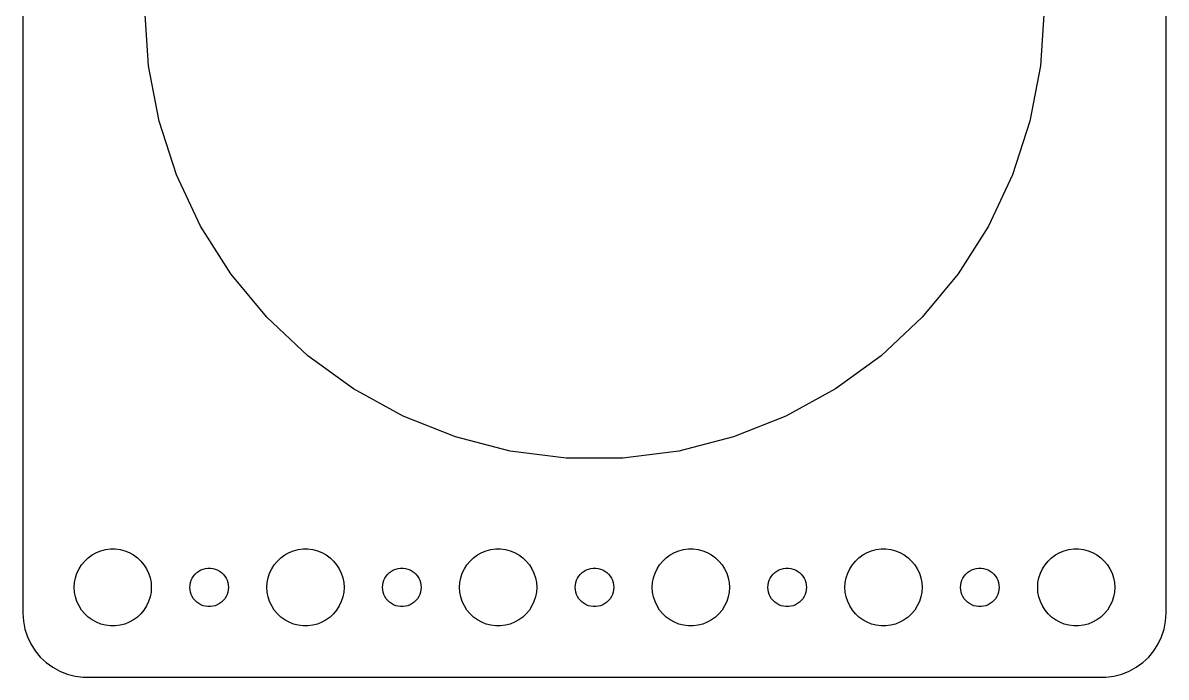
# Model space of a CAD drawing. Header units: metres. Extents: x -44 to 44, y 62 to 280.
# Drawn here: x -44.5 to 44.5, y 62 to 113 of the extents above; entities that cross this region are included whole.
import ezdxf

# ---------------------------------------------------------------- set-up
doc = ezdxf.new("R2010")
doc.units = ezdxf.units.M

msp = doc.modelspace()

# ---------------------------------------------------------------- linework, layer by layer
for p, q in [((-44.5, 161), (-44.5, 67)), ((44.5, 67), (44.5, 161)), ((-34.724, 109.613), (-35, 114)), ((35, 114), (34.724, 109.613)), ((-33.9004, 105.296), (-34.724, 109.613)), ((34.724, 109.613), (33.9004, 105.296)), ((-32.5422, 101.116), (-33.9004, 105.296)), ((33.9004, 105.296), (32.5422, 101.116)), ((-30.6707, 97.1386), (-32.5422, 101.116)), ((32.5422, 101.116), (30.6707, 97.1386)), ((-28.3156, 93.4275), (-30.6707, 97.1386)), ((30.6707, 97.1386), (28.3156, 93.4275)), ((-25.5139, 90.0409), (-28.3156, 93.4275)), ((28.3156, 93.4275), (25.5139, 90.0409)), ((-22.3098, 87.032), (-25.5139, 90.0409)), ((25.5139, 90.0409), (22.3098, 87.032)), ((-18.7539, 84.4485), (-22.3098, 87.032)), ((22.3098, 87.032), (18.7539, 84.4485)), ((-14.9023, 82.3311), (-18.7539, 84.4485)), ((18.7539, 84.4485), (14.9023, 82.3311)), ((-10.8156, 80.713), (-14.9023, 82.3311)), ((14.9023, 82.3311), (10.8156, 80.713)), ((-6.55833, 79.6199), (-10.8156, 80.713)), ((10.8156, 80.713), (6.55833, 79.6199)), ((-2.19766, 79.0691), (-6.55833, 79.6199)), ((6.55833, 79.6199), (2.19766, 79.0691)), ((2.19766, 79.0691), (-2.19766, 79.0691)), ((-39.6869, 71.0536), (-39.4123, 71.3115)), ((-39.4123, 71.3115), (-39.1075, 71.533)), ((-39.1075, 71.533), (-38.7773, 71.7145)), ((-38.7773, 71.7145), (-38.427, 71.8532)), ((-38.427, 71.8532), (-38.0621, 71.9469)), ((-38.0621, 71.9469), (-37.6884, 71.9941)), ((-37.6884, 71.9941), (-37.3116, 71.9941)), ((-37.3116, 71.9941), (-36.9379, 71.9469)), ((-36.9379, 71.9469), (-36.5729, 71.8532)), ((-36.5729, 71.8532), (-36.2227, 71.7145)), ((-36.2227, 71.7145), (-35.8925, 71.533)), ((-35.8925, 71.533), (-35.5877, 71.3115)), ((-35.5877, 71.3115), (-35.3131, 71.0536)), ((-24.6869, 71.0536), (-24.4123, 71.3115)), ((-24.4123, 71.3115), (-24.1075, 71.533)), ((-24.1075, 71.533), (-23.7773, 71.7145)), ((-23.7773, 71.7145), (-23.427, 71.8532)), ((-23.427, 71.8532), (-23.0621, 71.9469)), ((-23.0621, 71.9469), (-22.6884, 71.9941)), ((-22.6884, 71.9941), (-22.3116, 71.9941)), ((-22.3116, 71.9941), (-21.9379, 71.9469)), ((-21.9379, 71.9469), (-21.5729, 71.8532)), ((-21.5729, 71.8532), (-21.2227, 71.7145)), ((-21.2227, 71.7145), (-20.8925, 71.533)), ((-20.8925, 71.533), (-20.5877, 71.3115)), ((-20.5877, 71.3115), (-20.3131, 71.0536)), ((-9.6869, 71.0536), (-9.41226, 71.3115)), ((-9.41226, 71.3115), (-9.10747, 71.533)), ((-9.10747, 71.533), (-8.77733, 71.7145)), ((-8.77733, 71.7145), (-8.42705, 71.8532)), ((-8.42705, 71.8532), (-8.06213, 71.9469)), ((-8.06213, 71.9469), (-7.68837, 71.9941)), ((-7.68837, 71.9941), (-7.31161, 71.9941)), ((-7.31161, 71.9941), (-6.93785, 71.9469)), ((-6.93785, 71.9469), (-6.57294, 71.8532)), ((-6.57294, 71.8532), (-6.22266, 71.7145)), ((-6.22266, 71.7145), (-5.89252, 71.533)), ((-5.89252, 71.533), (-5.58772, 71.3115)), ((-5.58772, 71.3115), (-5.31308, 71.0536)), ((5.31308, 71.0536), (5.58772, 71.3115)), ((5.58772, 71.3115), (5.89252, 71.533)), ((5.89252, 71.533), (6.22266, 71.7145)), ((6.22266, 71.7145), (6.57294, 71.8532)), ((6.57294, 71.8532), (6.93785, 71.9469)), ((6.93785, 71.9469), (7.31161, 71.9941)), ((7.31161, 71.9941), (7.68837, 71.9941)), ((7.68837, 71.9941), (8.06213, 71.9469)), ((8.06213, 71.9469), (8.42705, 71.8532)), ((8.42705, 71.8532), (8.77733, 71.7145)), ((8.77733, 71.7145), (9.10747, 71.533)), ((9.10747, 71.533), (9.41226, 71.3115)), ((9.41226, 71.3115), (9.6869, 71.0536)), ((20.3131, 71.0536), (20.5877, 71.3115)), ((20.5877, 71.3115), (20.8925, 71.533)), ((20.8925, 71.533), (21.2227, 71.7145)), ((21.2227, 71.7145), (21.5729, 71.8532)), ((21.5729, 71.8532), (21.9379, 71.9469)), ((21.9379, 71.9469), (22.3116, 71.9941)), ((22.3116, 71.9941), (22.6884, 71.9941)), ((22.6884, 71.9941), (23.0621, 71.9469)), ((23.0621, 71.9469), (23.427, 71.8532)), ((23.427, 71.8532), (23.7773, 71.7145)), ((23.7773, 71.7145), (24.1075, 71.533)), ((24.1075, 71.533), (24.4123, 71.3115)), ((24.4123, 71.3115), (24.6869, 71.0536)), ((35.3131, 71.0536), (35.5877, 71.3115)), ((35.5877, 71.3115), (35.8925, 71.533)), ((35.8925, 71.533), (36.2227, 71.7145)), ((36.2227, 71.7145), (36.5729, 71.8532)), ((36.5729, 71.8532), (36.9379, 71.9469)), ((36.9379, 71.9469), (37.3116, 71.9941)), ((37.3116, 71.9941), (37.6884, 71.9941)), ((37.6884, 71.9941), (38.0621, 71.9469)), ((38.0621, 71.9469), (38.427, 71.8532)), ((38.427, 71.8532), (38.7773, 71.7145)), ((38.7773, 71.7145), (39.1075, 71.533)), ((39.1075, 71.533), (39.4123, 71.3115)), ((39.4123, 71.3115), (39.6869, 71.0536)), ((-40.2893, 70.1044), (-40.1289, 70.4453)), ((-40.1289, 70.4453), (-39.927, 70.7634)), ((-39.927, 70.7634), (-39.6869, 71.0536)), ((-35.3131, 71.0536), (-35.0729, 70.7634)), ((-35.0729, 70.7634), (-34.8711, 70.4453)), ((-34.8711, 70.4453), (-34.7107, 70.1044)), ((-30.8037, 70.2665), (-30.6387, 70.3572)), ((-30.6387, 70.3572), (-30.4635, 70.4266)), ((-30.4635, 70.4266), (-30.2811, 70.4734)), ((-30.2811, 70.4734), (-30.0942, 70.497)), ((-30.0942, 70.497), (-29.9058, 70.497)), ((-29.9058, 70.497), (-29.7189, 70.4734)), ((-29.7189, 70.4734), (-29.5365, 70.4266)), ((-29.5365, 70.4266), (-29.3613, 70.3572)), ((-29.3613, 70.3572), (-29.1963, 70.2665)), ((-25.2893, 70.1044), (-25.1289, 70.4453)), ((-25.1289, 70.4453), (-24.927, 70.7634)), ((-24.927, 70.7634), (-24.6869, 71.0536)), ((-20.3131, 71.0536), (-20.0729, 70.7634)), ((-20.0729, 70.7634), (-19.8711, 70.4453)), ((-19.8711, 70.4453), (-19.7107, 70.1044)), ((-15.8037, 70.2665), (-15.6387, 70.3572)), ((-15.6387, 70.3572), (-15.4635, 70.4266)), ((-15.4635, 70.4266), (-15.2811, 70.4734)), ((-15.2811, 70.4734), (-15.0942, 70.497)), ((-15.0942, 70.497), (-14.9058, 70.497)), ((-14.9058, 70.497), (-14.7189, 70.4734)), ((-14.7189, 70.4734), (-14.5365, 70.4266)), ((-14.5365, 70.4266), (-14.3613, 70.3572)), ((-14.3613, 70.3572), (-14.1963, 70.2665)), ((-10.2893, 70.1044), (-10.1289, 70.4453)), ((-10.1289, 70.4453), (-9.92705, 70.7634)), ((-9.92705, 70.7634), (-9.6869, 71.0536)), ((-5.31308, 71.0536), (-5.07294, 70.7634)), ((-5.07294, 70.7634), (-4.87108, 70.4453)), ((-4.87108, 70.4453), (-4.71066, 70.1044)), ((-0.80373, 70.2665), (-0.63866, 70.3572)), ((-0.63866, 70.3572), (-0.46352, 70.4266)), ((-0.46352, 70.4266), (-0.28107, 70.4734)), ((-0.28107, 70.4734), (-0.09418, 70.497)), ((-0.09418, 70.497), (0.09418, 70.497)), ((0.09418, 70.497), (0.28107, 70.4734)), ((0.28107, 70.4734), (0.46352, 70.4266)), ((0.46352, 70.4266), (0.63866, 70.3572)), ((0.63866, 70.3572), (0.80373, 70.2665)), ((4.71066, 70.1044), (4.87108, 70.4453)), ((4.87108, 70.4453), (5.07294, 70.7634)), ((5.07294, 70.7634), (5.31308, 71.0536)), ((9.6869, 71.0536), (9.92705, 70.7634)), ((9.92705, 70.7634), (10.1289, 70.4453)), ((10.1289, 70.4453), (10.2893, 70.1044)), ((14.1963, 70.2665), (14.3613, 70.3572)), ((14.3613, 70.3572), (14.5365, 70.4266)), ((14.5365, 70.4266), (14.7189, 70.4734)), ((14.7189, 70.4734), (14.9058, 70.497)), ((14.9058, 70.497), (15.0942, 70.497)), ((15.0942, 70.497), (15.2811, 70.4734)), ((15.2811, 70.4734), (15.4635, 70.4266)), ((15.4635, 70.4266), (15.6387, 70.3572)), ((15.6387, 70.3572), (15.8037, 70.2665)), ((19.7107, 70.1044), (19.8711, 70.4453)), ((19.8711, 70.4453), (20.0729, 70.7634)), ((20.0729, 70.7634), (20.3131, 71.0536)), ((24.6869, 71.0536), (24.927, 70.7634)), ((24.927, 70.7634), (25.1289, 70.4453)), ((25.1289, 70.4453), (25.2893, 70.1044)), ((29.1963, 70.2665), (29.3613, 70.3572)), ((29.3613, 70.3572), (29.5365, 70.4266)), ((29.5365, 70.4266), (29.7189, 70.4734)), ((29.7189, 70.4734), (29.9058, 70.497)), ((29.9058, 70.497), (30.0942, 70.497)), ((30.0942, 70.497), (30.2811, 70.4734)), ((30.2811, 70.4734), (30.4635, 70.4266)), ((30.4635, 70.4266), (30.6387, 70.3572)), ((30.6387, 70.3572), (30.8037, 70.2665)), ((34.7107, 70.1044), (34.8711, 70.4453)), ((34.8711, 70.4453), (35.0729, 70.7634)), ((35.0729, 70.7634), (35.3131, 71.0536)), ((39.6869, 71.0536), (39.927, 70.7634)), ((39.927, 70.7634), (40.1289, 70.4453)), ((40.1289, 70.4453), (40.2893, 70.1044)), ((-40.4763, 69.376), (-40.4057, 69.7461)), ((-40.4057, 69.7461), (-40.2893, 70.1044)), ((-34.7107, 70.1044), (-34.5942, 69.7461)), ((-34.5942, 69.7461), (-34.5237, 69.376)), ((-31.4529, 69.373), (-31.3947, 69.5522)), ((-31.3947, 69.5522), (-31.3145, 69.7226)), ((-31.3145, 69.7226), (-31.2135, 69.8817)), ((-31.2135, 69.8817), (-31.0934, 70.0268)), ((-31.0934, 70.0268), (-30.9561, 70.1558)), ((-30.9561, 70.1558), (-30.8037, 70.2665)), ((-29.1963, 70.2665), (-29.0439, 70.1558)), ((-29.0439, 70.1558), (-28.9065, 70.0268)), ((-28.9065, 70.0268), (-28.7865, 69.8817)), ((-28.7865, 69.8817), (-28.6855, 69.7226)), ((-28.6855, 69.7226), (-28.6053, 69.5522)), ((-28.6053, 69.5522), (-28.5471, 69.373)), ((-25.4763, 69.376), (-25.4057, 69.7461)), ((-25.4057, 69.7461), (-25.2893, 70.1044)), ((-19.7107, 70.1044), (-19.5942, 69.7461)), ((-19.5942, 69.7461), (-19.5237, 69.376)), ((-16.4529, 69.373), (-16.3947, 69.5522)), ((-16.3947, 69.5522), (-16.3145, 69.7226)), ((-16.3145, 69.7226), (-16.2135, 69.8817)), ((-16.2135, 69.8817), (-16.0934, 70.0268)), ((-16.0934, 70.0268), (-15.9561, 70.1558)), ((-15.9561, 70.1558), (-15.8037, 70.2665)), ((-14.1963, 70.2665), (-14.0439, 70.1558)), ((-14.0439, 70.1558), (-13.9065, 70.0268)), ((-13.9065, 70.0268), (-13.7865, 69.8817)), ((-13.7865, 69.8817), (-13.6855, 69.7226)), ((-13.6855, 69.7226), (-13.6053, 69.5522)), ((-13.6053, 69.5522), (-13.5471, 69.373)), ((-10.4763, 69.376), (-10.4057, 69.7461)), ((-10.4057, 69.7461), (-10.2893, 70.1044)), ((-4.71066, 70.1044), (-4.59424, 69.7461)), ((-4.59424, 69.7461), (-4.52365, 69.376)), ((-1.45287, 69.373), (-1.39465, 69.5522)), ((-1.39465, 69.5522), (-1.31445, 69.7226)), ((-1.31445, 69.7226), (-1.21352, 69.8817)), ((-1.21352, 69.8817), (-1.09344, 70.0268)), ((-1.09344, 70.0268), (-0.95613, 70.1558)), ((-0.95613, 70.1558), (-0.80373, 70.2665)), ((0.80373, 70.2665), (0.95613, 70.1558)), ((0.95613, 70.1558), (1.09344, 70.0268)), ((1.09344, 70.0268), (1.21352, 69.8817)), ((1.21352, 69.8817), (1.31445, 69.7226)), ((1.31445, 69.7226), (1.39465, 69.5522)), ((1.39465, 69.5522), (1.45287, 69.373)), ((4.52365, 69.376), (4.59424, 69.7461)), ((4.59424, 69.7461), (4.71066, 70.1044)), ((10.2893, 70.1044), (10.4057, 69.7461)), ((10.4057, 69.7461), (10.4763, 69.376)), ((13.5471, 69.373), (13.6053, 69.5522)), ((13.6053, 69.5522), (13.6855, 69.7226)), ((13.6855, 69.7226), (13.7865, 69.8817)), ((13.7865, 69.8817), (13.9065, 70.0268)), ((13.9065, 70.0268), (14.0439, 70.1558)), ((14.0439, 70.1558), (14.1963, 70.2665)), ((15.8037, 70.2665), (15.9561, 70.1558)), ((15.9561, 70.1558), (16.0934, 70.0268)), ((16.0934, 70.0268), (16.2135, 69.8817)), ((16.2135, 69.8817), (16.3145, 69.7226)), ((16.3145, 69.7226), (16.3947, 69.5522)), ((16.3947, 69.5522), (16.4529, 69.373)), ((19.5237, 69.376), (19.5942, 69.7461)), ((19.5942, 69.7461), (19.7107, 70.1044)), ((25.2893, 70.1044), (25.4057, 69.7461)), ((25.4057, 69.7461), (25.4763, 69.376)), ((28.5471, 69.373), (28.6053, 69.5522)), ((28.6053, 69.5522), (28.6855, 69.7226)), ((28.6855, 69.7226), (28.7865, 69.8817)), ((28.7865, 69.8817), (28.9065, 70.0268)), ((28.9065, 70.0268), (29.0439, 70.1558)), ((29.0439, 70.1558), (29.1963, 70.2665)), ((30.8037, 70.2665), (30.9561, 70.1558)), ((30.9561, 70.1558), (31.0934, 70.0268)), ((31.0934, 70.0268), (31.2135, 69.8817)), ((31.2135, 69.8817), (31.3145, 69.7226)), ((31.3145, 69.7226), (31.3947, 69.5522)), ((31.3947, 69.5522), (31.4529, 69.373)), ((34.5237, 69.376), (34.5942, 69.7461)), ((34.5942, 69.7461), (34.7107, 70.1044)), ((40.2893, 70.1044), (40.4057, 69.7461)), ((40.4057, 69.7461), (40.4763, 69.376)), ((-40.5, 69), (-40.4763, 69.376)), ((-40.4763, 68.624), (-40.5, 69)), ((-40.4057, 68.2539), (-40.4763, 68.624)), ((-34.5237, 68.624), (-34.5942, 68.2539)), ((-34.5237, 69.376), (-34.5, 69)), ((-34.5, 69), (-34.5237, 68.624)), ((-31.5, 69), (-31.4882, 69.188)), ((-31.4882, 68.812), (-31.5, 69)), ((-31.4882, 69.188), (-31.4529, 69.373)), ((-31.4529, 68.627), (-31.4882, 68.812)), ((-31.3947, 68.4478), (-31.4529, 68.627)), ((-28.5471, 68.627), (-28.6053, 68.4478)), ((-28.5471, 69.373), (-28.5118, 69.188)), ((-28.5118, 68.812), (-28.5471, 68.627)), ((-28.5118, 69.188), (-28.5, 69)), ((-28.5, 69), (-28.5118, 68.812)), ((-25.5, 69), (-25.4763, 69.376)), ((-25.4763, 68.624), (-25.5, 69)), ((-25.4057, 68.2539), (-25.4763, 68.624)), ((-19.5237, 68.624), (-19.5942, 68.2539)), ((-19.5237, 69.376), (-19.5, 69)), ((-19.5, 69), (-19.5237, 68.624)), ((-16.5, 69), (-16.4882, 69.188)), ((-16.4882, 68.812), (-16.5, 69)), ((-16.4882, 69.188), (-16.4529, 69.373)), ((-16.4529, 68.627), (-16.4882, 68.812)), ((-16.3947, 68.4478), (-16.4529, 68.627)), ((-13.5471, 68.627), (-13.6053, 68.4478)), ((-13.5471, 69.373), (-13.5118, 69.188)), ((-13.5118, 68.812), (-13.5471, 68.627)), ((-13.5118, 69.188), (-13.5, 69)), ((-13.5, 69), (-13.5118, 68.812)), ((-10.5, 69), (-10.4763, 69.376)), ((-10.4763, 68.624), (-10.5, 69)), ((-10.4057, 68.2539), (-10.4763, 68.624)), ((-4.52365, 68.624), (-4.59424, 68.2539)), ((-4.52365, 69.376), (-4.5, 69)), ((-4.5, 69), (-4.52365, 68.624)), ((-1.5, 69), (-1.48816, 69.188)), ((-1.48816, 68.812), (-1.5, 69)), ((-1.48816, 69.188), (-1.45287, 69.373)), ((-1.45287, 68.627), (-1.48816, 68.812)), ((-1.39465, 68.4478), (-1.45287, 68.627)), ((1.45287, 68.627), (1.39465, 68.4478)), ((1.45287, 69.373), (1.48816, 69.188)), ((1.48816, 68.812), (1.45287, 68.627)), ((1.48816, 69.188), (1.5, 69)), ((1.5, 69), (1.48816, 68.812)), ((4.5, 69), (4.52365, 69.376)), ((4.52365, 68.624), (4.5, 69)), ((4.59424, 68.2539), (4.52365, 68.624)), ((10.4763, 68.624), (10.4057, 68.2539)), ((10.4763, 69.376), (10.5, 69)), ((10.5, 69), (10.4763, 68.624)), ((13.5, 69), (13.5118, 69.188)), ((13.5118, 68.812), (13.5, 69)), ((13.5118, 69.188), (13.5471, 69.373)), ((13.5471, 68.627), (13.5118, 68.812)), ((13.6053, 68.4478), (13.5471, 68.627)), ((16.4529, 68.627), (16.3947, 68.4478)), ((16.4529, 69.373), (16.4882, 69.188)), ((16.4882, 68.812), (16.4529, 68.627)), ((16.4882, 69.188), (16.5, 69)), ((16.5, 69), (16.4882, 68.812)), ((19.5, 69), (19.5237, 69.376)), ((19.5237, 68.624), (19.5, 69)), ((19.5942, 68.2539), (19.5237, 68.624)), ((25.4763, 68.624), (25.4057, 68.2539)), ((25.4763, 69.376), (25.5, 69)), ((25.5, 69), (25.4763, 68.624)), ((28.5, 69), (28.5118, 69.188)), ((28.5118, 68.812), (28.5, 69)), ((28.5118, 69.188), (28.5471, 69.373)), ((28.5471, 68.627), (28.5118, 68.812)), ((28.6053, 68.4478), (28.5471, 68.627)), ((31.4529, 68.627), (31.3947, 68.4478)), ((31.4529, 69.373), (31.4882, 69.188)), ((31.4882, 68.812), (31.4529, 68.627)), ((31.4882, 69.188), (31.5, 69)), ((31.5, 69), (31.4882, 68.812)), ((34.5, 69), (34.5237, 69.376)), ((34.5237, 68.624), (34.5, 69)), ((34.5942, 68.2539), (34.5237, 68.624)), ((40.4763, 68.624), (40.4057, 68.2539)), ((40.4763, 69.376), (40.5, 69)), ((40.5, 69), (40.4763, 68.624)), ((-40.2893, 67.8956), (-40.4057, 68.2539)), ((-40.1289, 67.5547), (-40.2893, 67.8956)), ((-34.7107, 67.8956), (-34.8711, 67.5547)), ((-34.5942, 68.2539), (-34.7107, 67.8956)), ((-31.3145, 68.2774), (-31.3947, 68.4478)), ((-31.2135, 68.1183), (-31.3145, 68.2774)), ((-31.0934, 67.9732), (-31.2135, 68.1183)), ((-30.9561, 67.8442), (-31.0934, 67.9732)), ((-30.8037, 67.7335), (-30.9561, 67.8442)), ((-30.6387, 67.6428), (-30.8037, 67.7335)), ((-30.4635, 67.5734), (-30.6387, 67.6428)), ((-29.3613, 67.6428), (-29.5365, 67.5734)), ((-29.1963, 67.7335), (-29.3613, 67.6428)), ((-29.0439, 67.8442), (-29.1963, 67.7335)), ((-28.9065, 67.9732), (-29.0439, 67.8442)), ((-28.7865, 68.1183), (-28.9065, 67.9732)), ((-28.6855, 68.2774), (-28.7865, 68.1183)), ((-28.6053, 68.4478), (-28.6855, 68.2774)), ((-25.2893, 67.8956), (-25.4057, 68.2539)), ((-25.1289, 67.5547), (-25.2893, 67.8956)), ((-19.7107, 67.8956), (-19.8711, 67.5547)), ((-19.5942, 68.2539), (-19.7107, 67.8956)), ((-16.3145, 68.2774), (-16.3947, 68.4478)), ((-16.2135, 68.1183), (-16.3145, 68.2774)), ((-16.0934, 67.9732), (-16.2135, 68.1183)), ((-15.9561, 67.8442), (-16.0934, 67.9732)), ((-15.8037, 67.7335), (-15.9561, 67.8442)), ((-15.6387, 67.6428), (-15.8037, 67.7335)), ((-15.4635, 67.5734), (-15.6387, 67.6428)), ((-14.3613, 67.6428), (-14.5365, 67.5734)), ((-14.1963, 67.7335), (-14.3613, 67.6428)), ((-14.0439, 67.8442), (-14.1963, 67.7335)), ((-13.9065, 67.9732), (-14.0439, 67.8442)), ((-13.7865, 68.1183), (-13.9065, 67.9732)), ((-13.6855, 68.2774), (-13.7865, 68.1183)), ((-13.6053, 68.4478), (-13.6855, 68.2774)), ((-10.2893, 67.8956), (-10.4057, 68.2539)), ((-10.1289, 67.5547), (-10.2893, 67.8956)), ((-4.71066, 67.8956), (-4.87108, 67.5547)), ((-4.59424, 68.2539), (-4.71066, 67.8956)), ((-1.31445, 68.2774), (-1.39465, 68.4478)), ((-1.21352, 68.1183), (-1.31445, 68.2774)), ((-1.09344, 67.9732), (-1.21352, 68.1183)), ((-0.95613, 67.8442), (-1.09344, 67.9732)), ((-0.80373, 67.7335), (-0.95613, 67.8442)), ((-0.63866, 67.6428), (-0.80373, 67.7335)), ((-0.46352, 67.5734), (-0.63866, 67.6428)), ((0.63866, 67.6428), (0.46352, 67.5734)), ((0.80373, 67.7335), (0.63866, 67.6428)), ((0.95613, 67.8442), (0.80373, 67.7335)), ((1.09344, 67.9732), (0.95613, 67.8442)), ((1.21352, 68.1183), (1.09344, 67.9732)), ((1.31445, 68.2774), (1.21352, 68.1183)), ((1.39465, 68.4478), (1.31445, 68.2774)), ((4.71066, 67.8956), (4.59424, 68.2539)), ((4.87108, 67.5547), (4.71066, 67.8956)), ((10.2893, 67.8956), (10.1289, 67.5547)), ((10.4057, 68.2539), (10.2893, 67.8956)), ((13.6855, 68.2774), (13.6053, 68.4478)), ((13.7865, 68.1183), (13.6855, 68.2774)), ((13.9065, 67.9732), (13.7865, 68.1183)), ((14.0439, 67.8442), (13.9065, 67.9732)), ((14.1963, 67.7335), (14.0439, 67.8442)), ((14.3613, 67.6428), (14.1963, 67.7335)), ((14.5365, 67.5734), (14.3613, 67.6428)), ((15.6387, 67.6428), (15.4635, 67.5734)), ((15.8037, 67.7335), (15.6387, 67.6428)), ((15.9561, 67.8442), (15.8037, 67.7335)), ((16.0934, 67.9732), (15.9561, 67.8442)), ((16.2135, 68.1183), (16.0934, 67.9732)), ((16.3145, 68.2774), (16.2135, 68.1183)), ((16.3947, 68.4478), (16.3145, 68.2774)), ((19.7107, 67.8956), (19.5942, 68.2539)), ((19.8711, 67.5547), (19.7107, 67.8956)), ((25.2893, 67.8956), (25.1289, 67.5547)), ((25.4057, 68.2539), (25.2893, 67.8956)), ((28.6855, 68.2774), (28.6053, 68.4478)), ((28.7865, 68.1183), (28.6855, 68.2774)), ((28.9065, 67.9732), (28.7865, 68.1183)), ((29.0439, 67.8442), (28.9065, 67.9732)), ((29.1963, 67.7335), (29.0439, 67.8442)), ((29.3613, 67.6428), (29.1963, 67.7335)), ((29.5365, 67.5734), (29.3613, 67.6428)), ((30.6387, 67.6428), (30.4635, 67.5734)), ((30.8037, 67.7335), (30.6387, 67.6428)), ((30.9561, 67.8442), (30.8037, 67.7335)), ((31.0934, 67.9732), (30.9561, 67.8442)), ((31.2135, 68.1183), (31.0934, 67.9732)), ((31.3145, 68.2774), (31.2135, 68.1183)), ((31.3947, 68.4478), (31.3145, 68.2774)), ((34.7107, 67.8956), (34.5942, 68.2539)), ((34.8711, 67.5547), (34.7107, 67.8956)), ((40.2893, 67.8956), (40.1289, 67.5547)), ((40.4057, 68.2539), (40.2893, 67.8956)), ((-44.5, 67), (-44.4606, 66.3733)), ((-39.927, 67.2366), (-40.1289, 67.5547)), ((-39.6869, 66.9464), (-39.927, 67.2366)), ((-39.4123, 66.6885), (-39.6869, 66.9464)), ((-35.3131, 66.9464), (-35.5877, 66.6885)), ((-35.0729, 67.2366), (-35.3131, 66.9464)), ((-34.8711, 67.5547), (-35.0729, 67.2366)), ((-30.2811, 67.5266), (-30.4635, 67.5734)), ((-30.0942, 67.503), (-30.2811, 67.5266)), ((-29.9058, 67.503), (-30.0942, 67.503)), ((-29.7189, 67.5266), (-29.9058, 67.503)), ((-29.5365, 67.5734), (-29.7189, 67.5266)), ((-24.927, 67.2366), (-25.1289, 67.5547)), ((-24.6869, 66.9464), (-24.927, 67.2366)), ((-24.4123, 66.6885), (-24.6869, 66.9464)), ((-20.3131, 66.9464), (-20.5877, 66.6885)), ((-20.0729, 67.2366), (-20.3131, 66.9464)), ((-19.8711, 67.5547), (-20.0729, 67.2366)), ((-15.2811, 67.5266), (-15.4635, 67.5734)), ((-15.0942, 67.503), (-15.2811, 67.5266)), ((-14.9058, 67.503), (-15.0942, 67.503)), ((-14.7189, 67.5266), (-14.9058, 67.503)), ((-14.5365, 67.5734), (-14.7189, 67.5266)), ((-9.92705, 67.2366), (-10.1289, 67.5547)), ((-9.6869, 66.9464), (-9.92705, 67.2366)), ((-9.41226, 66.6885), (-9.6869, 66.9464)), ((-5.31308, 66.9464), (-5.58772, 66.6885)), ((-5.07294, 67.2366), (-5.31308, 66.9464)), ((-4.87108, 67.5547), (-5.07294, 67.2366)), ((-0.28107, 67.5266), (-0.46352, 67.5734)), ((-0.09418, 67.503), (-0.28107, 67.5266)), ((0.09418, 67.503), (-0.09418, 67.503)), ((0.28107, 67.5266), (0.09418, 67.503)), ((0.46352, 67.5734), (0.28107, 67.5266)), ((5.07294, 67.2366), (4.87108, 67.5547)), ((5.31308, 66.9464), (5.07294, 67.2366)), ((5.58772, 66.6885), (5.31308, 66.9464)), ((9.6869, 66.9464), (9.41226, 66.6885)), ((9.92705, 67.2366), (9.6869, 66.9464)), ((10.1289, 67.5547), (9.92705, 67.2366)), ((14.7189, 67.5266), (14.5365, 67.5734)), ((14.9058, 67.503), (14.7189, 67.5266)), ((15.0942, 67.503), (14.9058, 67.503)), ((15.2811, 67.5266), (15.0942, 67.503)), ((15.4635, 67.5734), (15.2811, 67.5266)), ((20.0729, 67.2366), (19.8711, 67.5547)), ((20.3131, 66.9464), (20.0729, 67.2366)), ((20.5877, 66.6885), (20.3131, 66.9464)), ((24.6869, 66.9464), (24.4123, 66.6885)), ((24.927, 67.2366), (24.6869, 66.9464)), ((25.1289, 67.5547), (24.927, 67.2366)), ((29.7189, 67.5266), (29.5365, 67.5734)), ((29.9058, 67.503), (29.7189, 67.5266)), ((30.0942, 67.503), (29.9058, 67.503)), ((30.2811, 67.5266), (30.0942, 67.503)), ((30.4635, 67.5734), (30.2811, 67.5266)), ((35.0729, 67.2366), (34.8711, 67.5547)), ((35.3131, 66.9464), (35.0729, 67.2366)), ((35.5877, 66.6885), (35.3131, 66.9464)), ((39.6869, 66.9464), (39.4123, 66.6885)), ((39.927, 67.2366), (39.6869, 66.9464)), ((40.1289, 67.5547), (39.927, 67.2366)), ((44.4606, 66.3733), (44.5, 67)), ((-44.4606, 66.3733), (-44.3429, 65.7566)), ((-39.1075, 66.467), (-39.4123, 66.6885)), ((-38.7773, 66.2855), (-39.1075, 66.467)), ((-38.427, 66.1468), (-38.7773, 66.2855)), ((-38.0621, 66.0531), (-38.427, 66.1468)), ((-37.6884, 66.0059), (-38.0621, 66.0531)), ((-37.3116, 66.0059), (-37.6884, 66.0059)), ((-36.9379, 66.0531), (-37.3116, 66.0059)), ((-36.5729, 66.1468), (-36.9379, 66.0531)), ((-36.2227, 66.2855), (-36.5729, 66.1468)), ((-35.8925, 66.467), (-36.2227, 66.2855)), ((-35.5877, 66.6885), (-35.8925, 66.467)), ((-24.1075, 66.467), (-24.4123, 66.6885)), ((-23.7773, 66.2855), (-24.1075, 66.467)), ((-23.427, 66.1468), (-23.7773, 66.2855)), ((-23.0621, 66.0531), (-23.427, 66.1468)), ((-22.6884, 66.0059), (-23.0621, 66.0531)), ((-22.3116, 66.0059), (-22.6884, 66.0059)), ((-21.9379, 66.0531), (-22.3116, 66.0059)), ((-21.5729, 66.1468), (-21.9379, 66.0531)), ((-21.2227, 66.2855), (-21.5729, 66.1468)), ((-20.8925, 66.467), (-21.2227, 66.2855)), ((-20.5877, 66.6885), (-20.8925, 66.467)), ((-9.10747, 66.467), (-9.41226, 66.6885)), ((-8.77733, 66.2855), (-9.10747, 66.467)), ((-8.42705, 66.1468), (-8.77733, 66.2855)), ((-8.06213, 66.0531), (-8.42705, 66.1468)), ((-7.68837, 66.0059), (-8.06213, 66.0531)), ((-7.31161, 66.0059), (-7.68837, 66.0059)), ((-6.93785, 66.0531), (-7.31161, 66.0059)), ((-6.57294, 66.1468), (-6.93785, 66.0531)), ((-6.22266, 66.2855), (-6.57294, 66.1468)), ((-5.89252, 66.467), (-6.22266, 66.2855)), ((-5.58772, 66.6885), (-5.89252, 66.467)), ((5.89252, 66.467), (5.58772, 66.6885)), ((6.22266, 66.2855), (5.89252, 66.467)), ((6.57294, 66.1468), (6.22266, 66.2855)), ((6.93785, 66.0531), (6.57294, 66.1468)), ((7.31161, 66.0059), (6.93785, 66.0531)), ((7.68837, 66.0059), (7.31161, 66.0059)), ((8.06213, 66.0531), (7.68837, 66.0059)), ((8.42705, 66.1468), (8.06213, 66.0531)), ((8.77733, 66.2855), (8.42705, 66.1468)), ((9.10747, 66.467), (8.77733, 66.2855)), ((9.41226, 66.6885), (9.10747, 66.467)), ((20.8925, 66.467), (20.5877, 66.6885)), ((21.2227, 66.2855), (20.8925, 66.467)), ((21.5729, 66.1468), (21.2227, 66.2855)), ((21.9379, 66.0531), (21.5729, 66.1468)), ((22.3116, 66.0059), (21.9379, 66.0531)), ((22.6884, 66.0059), (22.3116, 66.0059)), ((23.0621, 66.0531), (22.6884, 66.0059)), ((23.427, 66.1468), (23.0621, 66.0531)), ((23.7773, 66.2855), (23.427, 66.1468)), ((24.1075, 66.467), (23.7773, 66.2855)), ((24.4123, 66.6885), (24.1075, 66.467)), ((35.8925, 66.467), (35.5877, 66.6885)), ((36.2227, 66.2855), (35.8925, 66.467)), ((36.5729, 66.1468), (36.2227, 66.2855)), ((36.9379, 66.0531), (36.5729, 66.1468)), ((37.3116, 66.0059), (36.9379, 66.0531)), ((37.6884, 66.0059), (37.3116, 66.0059)), ((38.0621, 66.0531), (37.6884, 66.0059)), ((38.427, 66.1468), (38.0621, 66.0531)), ((38.7773, 66.2855), (38.427, 66.1468)), ((39.1075, 66.467), (38.7773, 66.2855)), ((39.4123, 66.6885), (39.1075, 66.467)), ((44.3429, 65.7566), (44.4606, 66.3733)), ((-44.3429, 65.7566), (-44.1489, 65.1594)), ((-44.1489, 65.1594), (-43.8815, 64.5912)), ((43.8815, 64.5912), (44.1489, 65.1594)), ((44.1489, 65.1594), (44.3429, 65.7566)), ((-43.8815, 64.5912), (-43.5451, 64.0611)), ((43.5451, 64.0611), (43.8815, 64.5912)), ((-43.5451, 64.0611), (-43.1448, 63.5773)), ((-43.1448, 63.5773), (-42.6871, 63.1474)), ((42.6871, 63.1474), (43.1448, 63.5773)), ((43.1448, 63.5773), (43.5451, 64.0611)), ((-42.6871, 63.1474), (-42.1791, 62.7784)), ((-42.1791, 62.7784), (-41.6289, 62.4759)), ((-41.6289, 62.4759), (-41.0451, 62.2447)), ((41.0451, 62.2447), (41.6289, 62.4759)), ((41.6289, 62.4759), (42.1791, 62.7784)), ((42.1791, 62.7784), (42.6871, 63.1474)), ((-41.0451, 62.2447), (-40.4369, 62.0886)), ((-40.4369, 62.0886), (-39.8139, 62.0099)), ((-39.8139, 62.0099), (39.8139, 62.0099)), ((39.8139, 62.0099), (40.4369, 62.0886)), ((40.4369, 62.0886), (41.0451, 62.2447))]:
    msp.add_line(p, q)

doc.saveas('drawing.dxf')
